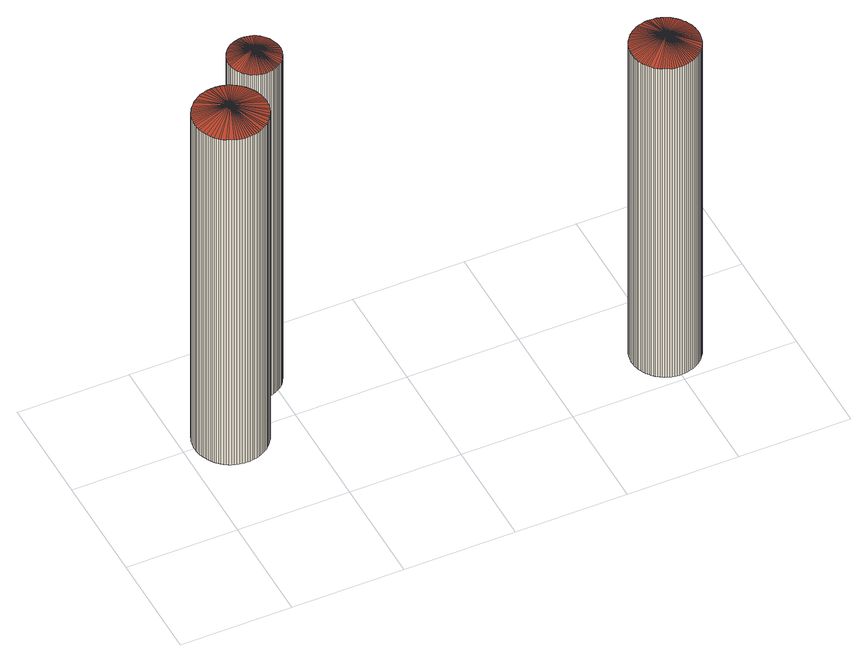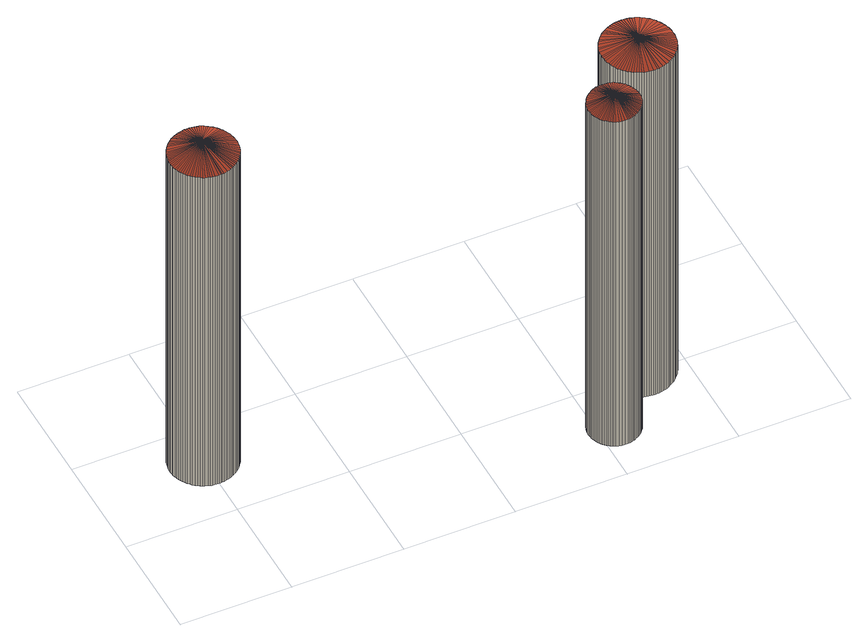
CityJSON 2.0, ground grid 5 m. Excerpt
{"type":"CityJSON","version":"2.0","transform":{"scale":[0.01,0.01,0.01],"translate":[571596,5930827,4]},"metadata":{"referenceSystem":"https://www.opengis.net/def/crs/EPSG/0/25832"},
"CityObjects":{
"building1":{"type":"Building","attributes":{"Grundfläche 2D":"8.026120","Grundhöhe NN":"5.013"},"geometry":[{"type":"Solid","lod":"3","boundaries":[[[[0,1,2,3]],[[1,4,5,2]],[[1,0,6]],[[7,1,6,8]],[[9,1,7,10]],[[1,9,11]],[[1,11,12]],[[1,12,13]],[[14,1,13,15]],[[1,14,16]],[[1,16,17]],[[1,17,18]],[[1,18,19]],[[1,19,20]],[[1,20,21]],[[1,21,22]],[[1,22,23]],[[1,23,24]],[[1,24,25]],[[1,25,26]],[[1,26,27]],[[1,27,28]],[[1,28,29]],[[30,1,29,31]],[[32,1,30,33]],[[34,1,32,35]],[[1,34,36]],[[37,1,36,38]],[[39,1,37,40]],[[41,1,39,42]],[[43,1,41,44]],[[1,43,45]],[[1,45,46]],[[47,1,46,48]],[[1,47,49]],[[1,49,50]],[[1,50,51]],[[1,51,52]],[[1,52,53]],[[1,53,54]],[[1,54,55]],[[1,55,56]],[[1,56,57]],[[1,57,58]],[[59,1,58,60]],[[1,59,61]],[[62,1,61,63]],[[64,1,62,65]],[[66,1,64,67]],[[68,1,66,69]],[[70,1,68,71]],[[1,70,72]],[[73,1,72,74]],[[1,73,75]],[[76,1,75,77]],[[1,76,78]],[[1,78,79]],[[1,79,80]],[[1,80,81]],[[1,81,82]],[[1,82,83]],[[1,83,84]],[[1,84,85]],[[1,85,86]],[[1,86,87]],[[1,87,88]],[[89,1,88,90]],[[1,89,91]],[[1,91,92]],[[93,1,92,94]],[[95,1,93,96]],[[1,95,4]],[[97,98,3,2]],[[99,100,90,88]],[[100,101,89,90]],[[101,102,91,89]],[[102,103,92,91]],[[103,104,94,92]],[[104,105,93,94]],[[106,97,2,5]],[[105,107,96,93]],[[107,108,95,96]],[[108,109,4,95]],[[109,106,5,4]],[[98,110,0,3]],[[110,111,6,0]],[[111,112,8,6]],[[112,113,7,8]],[[113,114,10,7]],[[114,115,9,10]],[[115,116,11,9]],[[116,117,12,11]],[[117,118,13,12]],[[118,119,15,13]],[[119,120,14,15]],[[120,121,16,14]],[[121,122,17,16]],[[122,123,18,17]],[[123,124,19,18]],[[124,125,20,19]],[[125,126,21,20]],[[126,127,22,21]],[[127,128,23,22]],[[128,129,24,23]],[[129,130,25,24]],[[130,131,26,25]],[[131,132,27,26]],[[132,133,28,27]],[[133,134,29,28]],[[134,135,31,29]],[[135,136,30,31]],[[136,137,33,30]],[[137,138,32,33]],[[138,139,35,32]],[[139,140,34,35]],[[140,141,36,34]],[[141,142,38,36]],[[142,143,37,38]],[[143,144,40,37]],[[144,145,39,40]],[[145,146,42,39]],[[146,147,41,42]],[[147,148,44,41]],[[148,149,43,44]],[[149,150,45,43]],[[150,151,46,45]],[[151,152,48,46]],[[152,153,47,48]],[[153,154,49,47]],[[154,155,50,49]],[[155,156,51,50]],[[156,157,52,51]],[[157,158,53,52]],[[158,159,54,53]],[[159,160,55,54]],[[160,161,56,55]],[[161,162,57,56]],[[162,163,58,57]],[[163,164,60,58]],[[164,165,59,60]],[[165,166,61,59]],[[166,167,63,61]],[[167,168,62,63]],[[168,169,65,62]],[[169,170,64,65]],[[170,171,67,64]],[[171,172,66,67]],[[172,173,69,66]],[[173,174,68,69]],[[174,175,71,68]],[[175,176,70,71]],[[176,177,72,70]],[[177,178,74,72]],[[178,179,73,74]],[[179,180,75,73]],[[180,181,77,75]],[[181,182,76,77]],[[182,183,78,76]],[[183,184,79,78]],[[184,185,80,79]],[[185,186,81,80]],[[186,187,82,81]],[[187,188,83,82]],[[188,189,84,83]],[[189,190,85,84]],[[190,191,86,85]],[[191,192,87,86]],[[192,99,88,87]],[[105,104,103,102,101,100,99,192,191,190,189,188,187,186,185,184,183,182,181,180,179,178,177,176,175,174,173,172,171,170,169,168,167,166,165,164,163,162,161,160,159,158,157,156,155,154,153,152,151,150,149,148,147,146,145,144,143,142,141,140,139,138,137,136,135,134,133,132,131,130,129,128,127,126,125,124,123,122,121,120,119,118,117,116,115,114,113,112,111,110,98,97,106,109,108,107]]]],"semantics":{"surfaces":[{"type":"RoofSurface"},{"type":"WallSurface"},{"type":"GroundSurface"}],"values":[[0,0,0,0,0,0,0,0,0,0,0,0,0,0,0,0,0,0,0,0,0,0,0,0,0,0,0,0,0,0,0,0,0,0,0,0,0,0,0,0,0,0,0,0,0,0,0,0,0,0,0,0,0,0,0,0,0,0,0,0,0,0,0,0,0,0,0,0,0,0,0,0,1,1,1,1,1,1,1,1,1,1,1,1,1,1,1,1,1,1,1,1,1,1,1,1,1,1,1,1,1,1,1,1,1,1,1,1,1,1,1,1,1,1,1,1,1,1,1,1,1,1,1,1,1,1,1,1,1,1,1,1,1,1,1,1,1,1,1,1,1,1,1,1,1,1,1,1,1,1,1,1,1,1,1,1,1,1,1,1,1,1,1,1,1,1,1,1,2]]}}]},
"building2":{"type":"Building","attributes":{"Grundfläche 2D":"4.097304","Grundhöhe NN":"5.039"},"geometry":[{"type":"Solid","lod":"3","boundaries":[[[[193,194,195]],[[193,196,194]],[[193,195,197]],[[193,197,198]],[[193,198,199]],[[193,199,200]],[[193,200,201]],[[193,201,202]],[[193,202,203]],[[193,203,204]],[[193,204,205]],[[193,205,206]],[[193,206,207]],[[193,207,208]],[[193,208,209]],[[193,209,210]],[[193,210,211]],[[193,211,212]],[[193,212,213]],[[193,213,214]],[[193,214,215]],[[193,215,216]],[[193,216,217]],[[193,217,218]],[[193,218,219]],[[193,219,220]],[[193,220,221]],[[193,221,222]],[[193,222,223]],[[193,223,224]],[[193,224,225]],[[193,225,226]],[[193,226,227]],[[193,227,228]],[[193,228,229]],[[193,229,230]],[[193,230,231]],[[193,231,232]],[[193,232,233]],[[193,233,234]],[[193,234,235]],[[193,235,236]],[[193,236,237]],[[193,237,238]],[[193,238,239]],[[193,239,240]],[[193,240,241]],[[193,241,242]],[[193,242,243]],[[193,243,244]],[[193,244,245]],[[193,245,246]],[[193,246,247]],[[193,247,248]],[[193,248,249]],[[193,249,250]],[[193,250,251]],[[193,251,252]],[[193,252,253]],[[193,253,254]],[[193,254,255]],[[193,255,256]],[[193,256,257]],[[193,257,258]],[[193,258,259]],[[193,259,260]],[[193,260,261]],[[193,261,262]],[[193,262,263]],[[193,263,264]],[[193,264,265]],[[193,265,266]],[[193,266,267]],[[193,267,268]],[[193,268,269]],[[193,269,270]],[[193,270,271]],[[193,271,272]],[[193,272,273]],[[193,273,274]],[[193,274,275]],[[193,275,276]],[[193,276,277]],[[193,277,196]],[[278,279,195,194]],[[279,280,197,195]],[[280,281,198,197]],[[282,283,274,273]],[[283,284,275,274]],[[284,285,276,275]],[[285,286,277,276]],[[286,287,196,277]],[[287,278,194,196]],[[281,288,199,198]],[[288,289,200,199]],[[289,290,201,200]],[[290,291,202,201]],[[291,292,203,202]],[[292,293,204,203]],[[293,294,205,204]],[[294,295,206,205]],[[295,296,207,206]],[[296,297,208,207]],[[297,298,209,208]],[[298,299,210,209]],[[299,300,211,210]],[[300,301,212,211]],[[301,302,213,212]],[[302,303,214,213]],[[303,304,215,214]],[[304,305,216,215]],[[305,306,217,216]],[[306,307,218,217]],[[307,308,219,218]],[[308,309,220,219]],[[309,310,221,220]],[[310,311,222,221]],[[311,312,223,222]],[[312,313,224,223]],[[313,314,225,224]],[[314,315,226,225]],[[315,316,227,226]],[[316,317,228,227]],[[317,318,229,228]],[[318,319,230,229]],[[319,320,231,230]],[[320,321,232,231]],[[321,322,233,232]],[[322,323,234,233]],[[323,324,235,234]],[[324,325,236,235]],[[325,326,237,236]],[[326,327,238,237]],[[327,328,239,238]],[[328,329,240,239]],[[329,330,241,240]],[[330,331,242,241]],[[331,332,243,242]],[[332,333,244,243]],[[333,334,245,244]],[[334,335,246,245]],[[335,336,247,246]],[[336,337,248,247]],[[337,338,249,248]],[[338,339,250,249]],[[339,340,251,250]],[[340,341,252,251]],[[341,342,253,252]],[[342,343,254,253]],[[343,344,255,254]],[[344,345,256,255]],[[345,346,257,256]],[[346,347,258,257]],[[347,348,259,258]],[[348,349,260,259]],[[349,350,261,260]],[[350,351,262,261]],[[351,352,263,262]],[[352,353,264,263]],[[353,354,265,264]],[[354,355,266,265]],[[355,356,267,266]],[[356,357,268,267]],[[357,358,269,268]],[[358,359,270,269]],[[359,360,271,270]],[[360,361,272,271]],[[361,282,273,272]],[[282,361,360,359,358,357,356,355,354,353,352,351,350,349,348,347,346,345,344,343,342,341,340,339,338,337,336,335,334,333,332,331,330,329,328,327,326,325,324,323,322,321,320,319,318,317,316,315,314,313,312,311,310,309,308,307,306,305,304,303,302,301,300,299,298,297,296,295,294,293,292,291,290,289,288,281,280,279,278,287,286,285,284,283]]]],"semantics":{"surfaces":[{"type":"RoofSurface"},{"type":"WallSurface"},{"type":"GroundSurface"}],"values":[[0,0,0,0,0,0,0,0,0,0,0,0,0,0,0,0,0,0,0,0,0,0,0,0,0,0,0,0,0,0,0,0,0,0,0,0,0,0,0,0,0,0,0,0,0,0,0,0,0,0,0,0,0,0,0,0,0,0,0,0,0,0,0,0,0,0,0,0,0,0,0,0,0,0,0,0,0,0,0,0,0,0,0,0,1,1,1,1,1,1,1,1,1,1,1,1,1,1,1,1,1,1,1,1,1,1,1,1,1,1,1,1,1,1,1,1,1,1,1,1,1,1,1,1,1,1,1,1,1,1,1,1,1,1,1,1,1,1,1,1,1,1,1,1,1,1,1,1,1,1,1,1,1,1,1,1,1,1,1,1,1,1,1,1,1,1,1,1,2]]}}]},
"building3":{"type":"Building","attributes":{"Grundfläche 2D":"7.049383","Grundhöhe NN":"4.876"},"geometry":[{"type":"Solid","lod":"3","boundaries":[[[[362,363,364,365]],[[363,366,364]],[[367,363,362,368]],[[363,367,369]],[[363,369,370]],[[363,370,371]],[[363,371,372]],[[363,372,373]],[[363,373,374]],[[363,374,375]],[[363,375,376]],[[363,376,377]],[[363,377,378]],[[363,378,379]],[[363,379,380]],[[363,380,381]],[[363,381,382]],[[363,382,383]],[[363,383,384]],[[363,384,385]],[[363,385,386]],[[363,386,387]],[[363,387,388]],[[363,388,389]],[[363,389,390]],[[363,390,391]],[[363,391,392]],[[363,392,393]],[[363,393,394]],[[363,394,395]],[[363,395,396]],[[397,363,396,398]],[[399,363,397,400]],[[363,399,401]],[[363,401,402]],[[363,402,403]],[[363,403,404]],[[363,404,405]],[[363,405,406]],[[363,406,407]],[[363,407,408]],[[363,408,409]],[[363,409,410]],[[363,410,411]],[[363,411,412]],[[363,412,413]],[[363,413,414]],[[363,414,415]],[[363,415,416]],[[363,416,417]],[[363,417,418]],[[363,418,419]],[[363,419,420]],[[363,420,421]],[[363,421,422]],[[363,422,423]],[[424,363,423,425]],[[426,363,424,427]],[[363,426,428]],[[363,428,429]],[[363,429,430]],[[363,430,431]],[[363,431,432]],[[363,432,433]],[[363,433,434]],[[363,434,435]],[[363,435,436]],[[363,436,437]],[[363,437,438]],[[363,438,439]],[[363,439,440]],[[363,440,441]],[[363,441,442]],[[363,442,443]],[[363,443,444]],[[363,444,445]],[[363,445,446]],[[363,446,447]],[[363,447,448]],[[363,448,449]],[[363,449,450]],[[363,450,451]],[[363,451,452]],[[363,452,453]],[[363,453,454]],[[363,454,455]],[[456,363,455,457]],[[363,456,458]],[[363,458,366]],[[459,460,365,364]],[[460,461,362,365]],[[461,462,368,362]],[[462,463,367,368]],[[463,464,369,367]],[[464,465,370,369]],[[465,466,371,370]],[[466,467,372,371]],[[467,468,373,372]],[[468,469,374,373]],[[469,470,375,374]],[[470,471,376,375]],[[471,472,377,376]],[[472,473,378,377]],[[473,474,379,378]],[[474,475,380,379]],[[476,459,364,366]],[[477,478,452,451]],[[478,479,453,452]],[[479,480,454,453]],[[480,481,455,454]],[[481,482,457,455]],[[482,483,456,457]],[[483,484,458,456]],[[484,476,366,458]],[[475,485,381,380]],[[485,486,382,381]],[[486,487,383,382]],[[487,488,384,383]],[[488,489,385,384]],[[489,490,386,385]],[[490,491,387,386]],[[491,492,388,387]],[[492,493,389,388]],[[493,494,390,389]],[[494,495,391,390]],[[495,496,392,391]],[[496,497,393,392]],[[497,498,394,393]],[[498,499,395,394]],[[499,500,396,395]],[[500,501,398,396]],[[501,502,397,398]],[[502,503,400,397]],[[503,504,399,400]],[[504,505,401,399]],[[505,506,402,401]],[[506,507,403,402]],[[507,508,404,403]],[[508,509,405,404]],[[509,510,406,405]],[[510,511,407,406]],[[511,512,408,407]],[[512,513,409,408]],[[513,514,410,409]],[[514,515,411,410]],[[515,516,412,411]],[[516,517,413,412]],[[517,518,414,413]],[[518,519,415,414]],[[519,520,416,415]],[[520,521,417,416]],[[521,522,418,417]],[[522,523,419,418]],[[523,524,420,419]],[[524,525,421,420]],[[525,526,422,421]],[[526,527,423,422]],[[527,528,425,423]],[[528,529,424,425]],[[529,530,427,424]],[[530,531,426,427]],[[531,532,428,426]],[[532,533,429,428]],[[533,534,430,429]],[[534,535,431,430]],[[535,536,432,431]],[[536,537,433,432]],[[537,538,434,433]],[[538,539,435,434]],[[539,540,436,435]],[[540,541,437,436]],[[541,542,438,437]],[[542,543,439,438]],[[543,544,440,439]],[[544,545,441,440]],[[545,546,442,441]],[[546,547,443,442]],[[547,548,444,443]],[[548,549,445,444]],[[549,550,446,445]],[[550,551,447,446]],[[551,552,448,447]],[[552,553,449,448]],[[553,554,450,449]],[[554,477,451,450]],[[546,545,544,543,542,541,540,539,538,537,536,535,534,533,532,531,530,529,528,527,526,525,524,523,522,521,520,519,518,517,516,515,514,513,512,511,510,509,508,507,506,505,504,503,502,501,500,499,498,497,496,495,494,493,492,491,490,489,488,487,486,485,475,474,473,472,471,470,469,468,467,466,465,464,463,462,461,460,459,476,484,483,482,481,480,479,478,477,554,553,552,551,550,549,548,547]]]],"semantics":{"surfaces":[{"type":"RoofSurface"},{"type":"WallSurface"},{"type":"GroundSurface"}],"values":[[0,0,0,0,0,0,0,0,0,0,0,0,0,0,0,0,0,0,0,0,0,0,0,0,0,0,0,0,0,0,0,0,0,0,0,0,0,0,0,0,0,0,0,0,0,0,0,0,0,0,0,0,0,0,0,0,0,0,0,0,0,0,0,0,0,0,0,0,0,0,0,0,0,0,0,0,0,0,0,0,0,0,0,0,0,0,0,0,0,1,1,1,1,1,1,1,1,1,1,1,1,1,1,1,1,1,1,1,1,1,1,1,1,1,1,1,1,1,1,1,1,1,1,1,1,1,1,1,1,1,1,1,1,1,1,1,1,1,1,1,1,1,1,1,1,1,1,1,1,1,1,1,1,1,1,1,1,1,1,1,1,1,1,1,1,1,1,1,1,1,1,1,1,1,1,1,1,1,1,1,1,1,1,1,1,2]]}}]}
},
"vertices":[
[352,429,1915],[200,485,1962],[345,412,1915],[349,420,1915],[336,397,1915],[341,404,1915],[355,437,1915],[360,456,1915],[358,447,1915],[362,477,1915],[361,466,1915],[362,487,1915],[362,498,1915],[360,509,1915],[355,530,1915],[358,520,1915],[352,541,1915],[347,552,1915],[342,562,1915],[336,572,1915],[329,581,1915],[322,590,1915],[314,598,1915],[306,606,1915],[297,613,1915],[288,619,1915],[278,625,1915],[269,630,1915],[259,634,1915],[249,637,1915],[230,642,1915],[239,640,1915],[211,644,1915],[220,643,1915],[193,644,1915],[202,644,1915],[184,643,1915],[166,640,1915],[175,642,1915],[148,634,1915],[157,637,1915],[129,626,1915],[138,631,1915],[111,615,1915],[120,621,1915],[102,609,1915],[94,601,1915],[78,585,1915],[86,593,1915],[71,576,1915],[65,566,1915],[59,556,1915],[55,546,1915],[51,535,1915],[47,524,1915],[45,513,1915],[43,501,1915],[43,491,1915],[43,479,1915],[44,458,1915],[43,469,1915],[46,448,1915],[52,429,1915],[49,438,1915],[60,412,1915],[56,420,1915],[69,396,1915],[64,404,1915],[79,382,1915],[74,389,1915],[92,368,1915],[85,375,1915],[99,362,1915],[116,350,1915],[107,355,1915],[125,344,1915],[145,335,1915],[135,339,1915],[155,331,1915],[166,328,1915],[177,326,1915],[189,325,1915],[200,324,1915],[211,325,1915],[223,326,1915],[234,327,1915],[245,330,1915],[256,334,1915],[267,338,1915],[286,348,1915],[277,343,1915],[295,354,1915],[304,360,1915],[319,374,1915],[311,367,1915],[331,389,1915],[325,382,1915],[345,412,101],[349,420,101],[267,338,101],[277,343,101],[286,348,101],[295,354,101],[304,360,101],[311,367,101],[319,374,101],[341,404,101],[325,382,101],[331,389,101],[336,397,101],[352,429,101],[355,437,101],[358,447,101],[360,456,101],[361,466,101],[362,477,101],[362,487,101],[362,498,101],[360,509,101],[358,520,101],[355,530,101],[352,541,101],[347,552,101],[342,562,101],[336,572,101],[329,581,101],[322,590,101],[314,598,101],[306,606,101],[297,613,101],[288,619,101],[278,625,101],[269,630,101],[259,634,101],[249,637,101],[239,640,101],[230,642,101],[220,643,101],[211,644,101],[202,644,101],[193,644,101],[184,643,101],[175,642,101],[166,640,101],[157,637,101],[148,634,101],[138,631,101],[129,626,101],[120,621,101],[111,615,101],[102,609,101],[94,601,101],[86,593,101],[78,585,101],[71,576,101],[65,566,101],[59,556,101],[55,546,101],[51,535,101],[47,524,101],[45,513,101],[43,501,101],[43,491,101],[43,479,101],[43,469,101],[44,458,101],[46,448,101],[49,438,101],[52,429,101],[56,420,101],[60,412,101],[64,404,101],[69,396,101],[74,389,101],[79,382,101],[85,375,101],[92,368,101],[99,362,101],[107,355,101],[116,350,101],[125,344,101],[135,339,101],[145,335,101],[155,331,101],[166,328,101],[177,326,101],[189,325,101],[200,324,101],[211,325,101],[223,326,101],[234,327,101],[245,330,101],[256,334,101],
[431,740,1962],[521,667,1915],[529,678,1915],[512,658,1915],[535,689,1915],[539,696,1915],[541,702,1915],[543,709,1915],[545,717,1915],[547,724,1915],[548,732,1915],[548,740,1915],[548,748,1915],[547,756,1915],[546,764,1915],[544,772,1915],[541,780,1915],[538,788,1915],[534,795,1915],[530,802,1915],[526,809,1915],[521,815,1915],[516,821,1915],[510,826,1915],[504,831,1915],[498,836,1915],[492,840,1915],[485,843,1915],[479,846,1915],[466,851,1915],[454,854,1915],[441,855,1915],[428,855,1915],[421,855,1915],[414,854,1915],[406,852,1915],[399,850,1915],[392,848,1915],[385,844,1915],[378,841,1915],[371,837,1915],[364,832,1915],[358,827,1915],[352,821,1915],[346,815,1915],[341,808,1915],[337,802,1915],[333,795,1915],[329,787,1915],[326,780,1915],[324,772,1915],[322,765,1915],[320,757,1915],[320,750,1915],[319,742,1915],[320,735,1915],[320,728,1915],[322,715,1915],[326,703,1915],[331,691,1915],[338,679,1915],[342,673,1915],[346,667,1915],[351,662,1915],[357,657,1915],[362,652,1915],[369,647,1915],[376,643,1915],[382,639,1915],[390,636,1915],[398,633,1915],[406,630,1915],[414,629,1915],[422,628,1915],[430,627,1915],[438,627,1915],[446,628,1915],[454,629,1915],[462,630,1915],[469,633,1915],[477,635,1915],[483,638,1915],[490,642,1915],[496,646,1915],[502,650,1915],[521,667,104],[529,678,104],[535,689,104],[539,696,104],[477,635,104],[483,638,104],[490,642,104],[496,646,104],[502,650,104],[512,658,104],[541,702,104],[543,709,104],[545,717,104],[547,724,104],[548,732,104],[548,740,104],[548,748,104],[547,756,104],[546,764,104],[544,772,104],[541,780,104],[538,788,104],[534,795,104],[530,802,104],[526,809,104],[521,815,104],[516,821,104],[510,826,104],[504,831,104],[498,836,104],[492,840,104],[485,843,104],[479,846,104],[466,851,104],[454,854,104],[441,855,104],[428,855,104],[421,855,104],[414,854,104],[406,852,104],[399,850,104],[392,848,104],[385,844,104],[378,841,104],[371,837,104],[364,832,104],[358,827,104],[352,821,104],[346,815,104],[341,808,104],[337,802,104],[333,795,104],[329,787,104],[326,780,104],[324,772,104],[322,765,104],[320,757,104],[320,750,104],[319,742,104],[320,735,104],[320,728,104],[322,715,104],[326,703,104],[331,691,104],[338,679,104],[342,673,104],[346,667,104],[351,662,104],[357,657,104],[362,652,104],[369,647,104],[376,643,104],[382,639,104],[390,636,104],[398,633,104],[406,630,104],[414,629,104],[422,628,104],[430,627,104],[438,627,104],[446,628,104],[454,629,104],[462,630,104],[469,633,104],
[1960,324,1810],[2004,175,1868],[1977,328,1810],[1969,326,1810],[1985,329,1810],[1944,319,1810],[1952,322,1810],[1935,315,1810],[1927,311,1810],[1919,306,1810],[1910,300,1810],[1903,294,1810],[1895,287,1810],[1888,279,1810],[1881,271,1810],[1875,263,1810],[1869,254,1810],[1864,244,1810],[1860,234,1810],[1856,224,1810],[1854,213,1810],[1852,203,1810],[1850,192,1810],[1850,182,1810],[1850,171,1810],[1851,161,1810],[1853,151,1810],[1855,142,1810],[1857,132,1810],[1861,123,1810],[1865,115,1810],[1869,107,1810],[1873,100,1810],[1878,92,1810],[1883,86,1810],[1894,73,1810],[1888,80,1810],[1907,62,1810],[1900,67,1810],[1915,56,1810],[1923,51,1810],[1931,46,1810],[1940,42,1810],[1949,38,1810],[1959,35,1810],[1969,33,1810],[1980,31,1810],[1990,30,1810],[2001,30,1810],[2012,30,1810],[2022,32,1810],[2033,34,1810],[2044,37,1810],[2054,40,1810],[2064,44,1810],[2073,49,1810],[2082,54,1810],[2090,60,1810],[2098,67,1810],[2105,73,1810],[2112,80,1810],[2118,88,1810],[2128,103,1810],[2123,95,1810],[2136,118,1810],[2132,110,1810],[2139,125,1810],[2142,133,1810],[2144,141,1810],[2146,150,1810],[2148,159,1810],[2149,168,1810],[2149,177,1810],[2149,187,1810],[2148,197,1810],[2147,207,1810],[2145,217,1810],[2142,227,1810],[2138,237,1810],[2134,246,1810],[2129,256,1810],[2123,265,1810],[2117,274,1810],[2109,282,1810],[2102,289,1810],[2094,296,1810],[2085,303,1810],[2076,308,1810],[2067,313,1810],[2058,318,1810],[2048,321,1810],[2039,324,1810],[2030,327,1810],[2020,328,1810],[2002,330,1810],[2011,329,1810],[1993,329,1810],[1977,328,88],[1969,326,88],[1960,324,88],[1952,322,88],[1944,319,88],[1935,315,88],[1927,311,88],[1919,306,88],[1910,300,88],[1903,294,88],[1895,287,88],[1888,279,88],[1881,271,88],[1875,263,88],[1869,254,88],[1864,244,88],[1860,234,88],[1985,329,88],[2058,318,88],[2048,321,88],[2039,324,88],[2030,327,88],[2020,328,88],[2011,329,88],[2002,330,88],[1993,329,88],[1856,224,88],[1854,213,88],[1852,203,88],[1850,192,88],[1850,182,88],[1850,171,88],[1851,161,88],[1853,151,88],[1855,142,88],[1857,132,88],[1861,123,88],[1865,115,88],[1869,107,88],[1873,100,88],[1878,92,88],[1883,86,88],[1888,80,88],[1894,73,88],[1900,67,88],[1907,62,88],[1915,56,88],[1923,51,88],[1931,46,88],[1940,42,88],[1949,38,88],[1959,35,88],[1969,33,88],[1980,31,88],[1990,30,88],[2001,30,88],[2012,30,88],[2022,32,88],[2033,34,88],[2044,37,88],[2054,40,88],[2064,44,88],[2073,49,88],[2082,54,88],[2090,60,88],[2098,67,88],[2105,73,88],[2112,80,88],[2118,88,88],[2123,95,88],[2128,103,88],[2132,110,88],[2136,118,88],[2139,125,88],[2142,133,88],[2144,141,88],[2146,150,88],[2148,159,88],[2149,168,88],[2149,177,88],[2149,187,88],[2148,197,88],[2147,207,88],[2145,217,88],[2142,227,88],[2138,237,88],[2134,246,88],[2129,256,88],[2123,265,88],[2117,274,88],[2109,282,88],[2102,289,88],[2094,296,88],[2085,303,88],[2076,308,88],[2067,313,88]
]}
